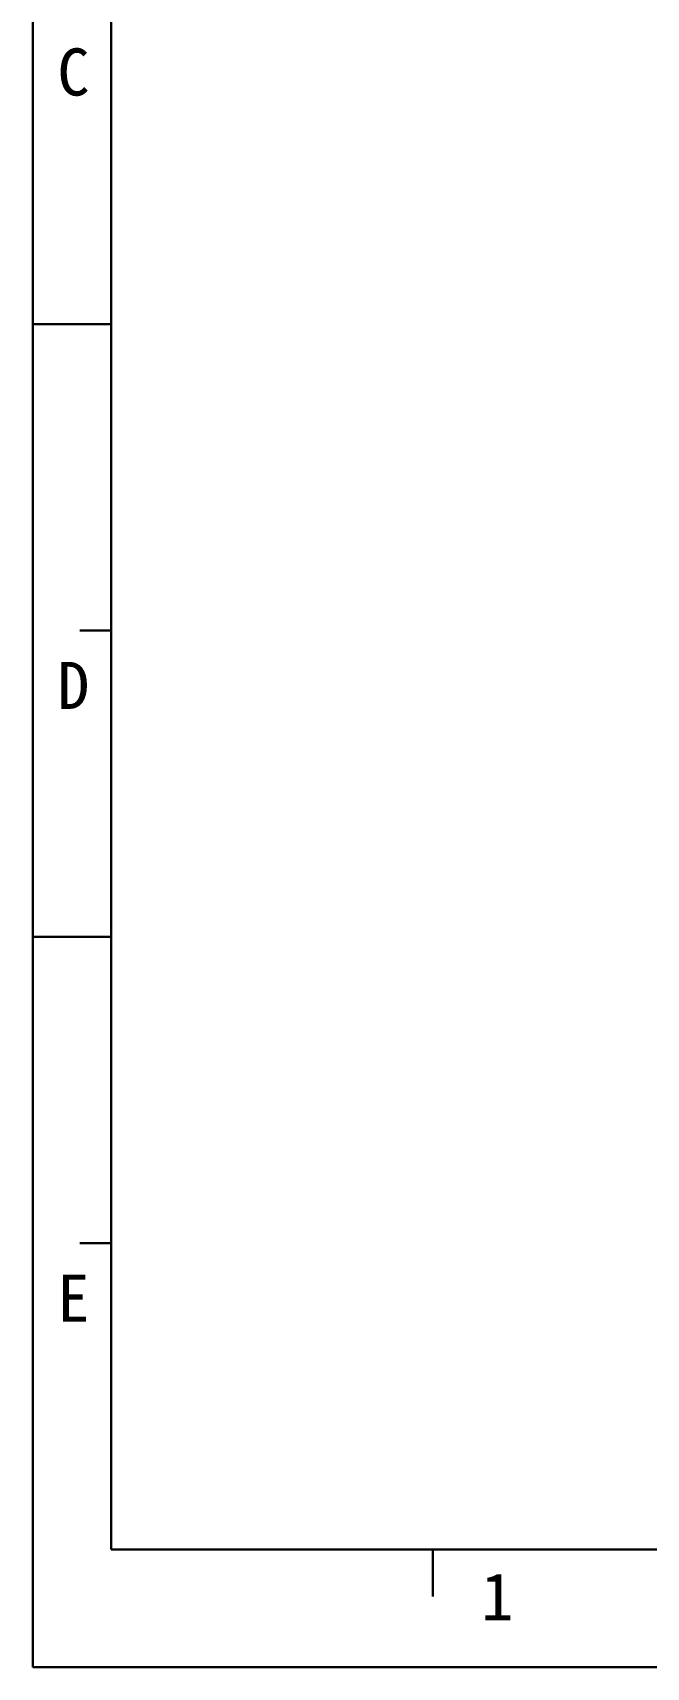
# Model space of a CAD drawing. Header units: millimetres. Extents: x -80 to 68, y -56 to 48.
# Drawn here: x -79.6 to -60.2, y -55.9 to -4.2 of the extents above; entities that cross this region are included whole.
import ezdxf

# ---------------------------------------------------------------- set-up
doc = ezdxf.new("R2010")
doc.units = ezdxf.units.MM
doc.header["$MEASUREMENT"] = 0
doc.layers.add('TEXT', color=3, linetype='Continuous', lineweight=5, true_color=0x00ff00)
doc.layers.add('TK', color=7, linetype='Continuous', lineweight=30)

msp = doc.modelspace()

# ---------------------------------------------------------------- linework, layer by layer
at = {"layer": 'TK', "color": 2, "linetype": 'Continuous', "lineweight": 30, "true_color": 0xffff00}
for p, q in [((-79.6311, 48.3959), (-79.6311, -55.8503)), ((-77.1491, 44.6728), (-77.1491, -52.1272)), ((-77.1491, -52.1272), (65.3207, -52.1272)), ((-79.6311, -55.8503), (67.8027, -55.8503))]:
    msp.add_line(p, q, dxfattribs=at)
at = {"layer": 'TK', "color": 7, "linetype": 'Continuous', "lineweight": 30}
for p, q in [((-77.1491, -13.4072), (-79.6311, -13.4072)), ((-77.1491, -23.0872), (-78.1419, -23.0872)), ((-77.1491, -32.7672), (-79.6311, -32.7672)), ((-77.1491, -42.4472), (-78.1419, -42.4472)), ((-66.9727, -52.1272), (-66.9727, -53.6164))]:
    msp.add_line(p, q, dxfattribs=at)

# ---------------------------------------------------------------- texts
at = {"layer": 'TEXT', "color": 3, "linetype": 'Continuous', "lineweight": -3, "true_color": 0x00ff00, "char_height": 1.489231, "attachment_point": 7, "line_spacing_factor": 1.2}
for s, insert in [('\\T1.000000;\\W1.000000;\\FSimSun|b0|i0;C', (-78.8496, -6.2093)), ('\\T1.000000;\\W1.000000;\\FSimSun|b0|i0;D', (-78.8496, -25.5692)), ('\\T1.000000;\\W1.000000;\\FSimSun|b0|i0;E', (-78.8496, -44.9293)), ('\\T1.000000;\\W1.000000;\\FSimSun|b0|i0;1', (-65.4453, -54.3611))]:
    msp.add_mtext(s, dxfattribs=dict(at, insert=insert))

doc.saveas('drawing.dxf')
